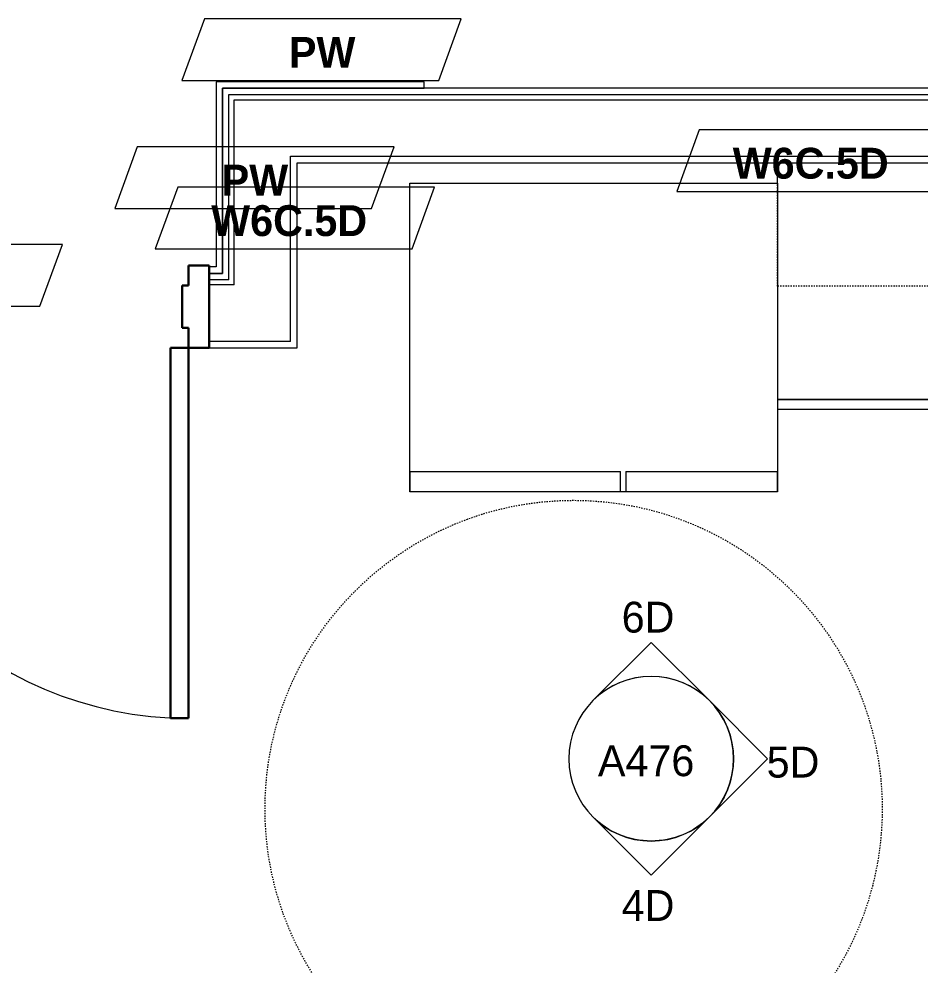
# Model space of a CAD drawing. Header units: inches. Extents: x -4010 to -1814, y 9846 to 12241.
# Drawn here: x -2768.6 to -2681, y 10295.4 to 10387.4 of the extents above; entities that cross this region are included whole.
import ezdxf

# ---------------------------------------------------------------- set-up
doc = ezdxf.new("R2010")
doc.units = ezdxf.units.IN
doc.header["$MEASUREMENT"] = 0
doc.linetypes.add('Dash', pattern=[0.25, 0.125, -0.125])
for name, color, linetype, lineweight in [('0-1', 7, 'Continuous', 5), ('0-3', 8, 'Continuous', 9), ('A-DOOR-1', 7, 'Continuous', 9), ('A-DOOR-2', 10, 'Continuous', 30), ('A-DOOR-FRAM-2', 10, 'Continuous', 30), ('A-GENM', 5, 'Continuous', 9), ('A-GENM-HDLN', 13, 'Dash', 9), ('A-WALL-2', 250, 'Continuous', 18), ('A-WALL-IDEN', 211, 'Continuous', 9), ('G-ANNO-SYMB-3', 111, 'Continuous', 9), ('I-WALL-3', 7, 'Continuous', 9), ('Q-CASE', 31, 'Continuous', 9), ('Q-CASE-HDLN', 31, 'Dash', 9), ('Q-SPCQ', 91, 'Continuous', 9)]:
    doc.layers.add(name, color=color, linetype=linetype, lineweight=lineweight)
doc.styles.add('Century Gothic', font='ufonts.com_century-gothic.ttf', dxfattribs={"height": 3})
doc.styles.add('Century Gothic_B_1', font='GOTHICB.TTF', dxfattribs={"height": 3})

# ---------------------------------------------------------------- blocks, each defined once
blk = doc.blocks.new('HOLLOW METAL - UNIT DOOR-2191977-UNIT PLANS - 2ND _ 3RD FLOOR')
at = {"layer": 'A-DOOR-1'}
blk.add_arc((18, -3.875), 36, 180, 270, dxfattribs=at)
at = {"layer": 'A-DOOR-2'}
for p, q in [((16.25, -3.875), (18, -3.875)), ((16.25, -39.875), (16.25, -3.875)), ((18, -3.875), (18, -39.875)), ((18, -39.875), (16.25, -39.875))]:
    blk.add_line(p, q, dxfattribs=at)
at = {"layer": 'A-DOOR-FRAM-2'}
for p, q in [((-20, 4.125), (-18, 4.125)), ((-20, -3.875), (-20, 4.125)), ((-18, 4.125), (-18, 2.1875)), ((18, 4.125), (20, 4.125)), ((18, 2.1875), (18, 4.125)), ((20, 4.125), (20, -3.875)), ((-18, 2.1875), (-17.375, 2.1875)), ((-17.375, 2.1875), (-17.375, -1.9375)), ((17.375, 2.1875), (18, 2.1875)), ((17.375, -1.9375), (17.375, 2.1875)), ((-18, -1.9375), (-18, -3.875)), ((-17.375, -1.9375), (-18, -1.9375)), ((18, -1.9375), (17.375, -1.9375)), ((18, -3.875), (18, -1.9375)), ((-18, -3.875), (-20, -3.875)), ((20, -3.875), (18, -3.875))]:
    blk.add_line(p, q, dxfattribs=at)
blk = doc.blocks.new('CTR - 1st Phase - Common Walls_rvt-1-UNIT PLANS - 2ND _ 3RD FLOOR')
at = {"layer": 'A-WALL-2'}
for p, q in [((-2748.236, 10380.039), (-2747.736, 10380.039)), ((-2748.236, 10362.039), (-2748.236, 10380.039)), ((-2747.736, 10380.039), (-2741.611, 10380.039)), ((-2741.611, 10380.039), (-2642.249, 10380.039)), ((-2747.736, 10379.539), (-2742.236, 10379.539)), ((-2747.736, 10361.539), (-2747.736, 10379.539)), ((-2742.236, 10379.539), (-2741.611, 10379.539)), ((-2741.611, 10379.539), (-2642.249, 10379.539)), ((-2742.236, 10374.039), (-2741.611, 10374.039)), ((-2742.236, 10356.039), (-2742.236, 10374.039)), ((-2741.611, 10374.039), (-2642.249, 10374.039)), ((-2748.861, 10362.039), (-2750.149, 10362.039)), ((-2748.861, 10361.539), (-2750.149, 10361.539)), ((-2748.236, 10362.039), (-2748.861, 10362.039)), ((-2748.236, 10361.539), (-2748.861, 10361.539)), ((-2747.736, 10361.539), (-2748.236, 10361.539)), ((-2748.861, 10356.039), (-2750.149, 10356.039)), ((-2747.736, 10356.039), (-2748.861, 10356.039)), ((-2742.236, 10356.039), (-2747.736, 10356.039))]:
    blk.add_line(p, q, dxfattribs=at)
at = {"layer": 'I-WALL-3'}
for p, q in [((-2749.486, 10381.289), (-2749.486, 10363.289)), ((-2748.861, 10381.289), (-2749.486, 10381.289)), ((-2729.268, 10381.289), (-2748.861, 10381.289)), ((-2729.268, 10380.664), (-2729.268, 10381.289)), ((-2748.861, 10380.664), (-2748.861, 10362.664)), ((-2748.236, 10380.664), (-2748.861, 10380.664)), ((-2748.861, 10380.664), (-2729.268, 10380.664)), ((-2748.861, 10362.664), (-2748.861, 10380.664)), ((-2741.611, 10380.664), (-2748.236, 10380.664)), ((-2642.249, 10380.664), (-2741.611, 10380.664)), ((-2741.611, 10373.414), (-2642.249, 10373.414)), ((-2741.611, 10355.414), (-2741.611, 10373.414)), ((-2749.486, 10363.289), (-2750.149, 10363.289)), ((-2748.861, 10362.664), (-2750.149, 10362.664)), ((-2750.149, 10362.664), (-2749.486, 10362.664)), ((-2749.486, 10362.664), (-2748.861, 10362.664)), ((-2750.149, 10355.414), (-2748.861, 10355.414)), ((-2748.861, 10355.414), (-2742.236, 10355.414)), ((-2742.236, 10355.414), (-2741.611, 10355.414))]:
    blk.add_line(p, q, dxfattribs=at)
at = {"layer": '0-3'}
blk.add_blockref('HOLLOW METAL - UNIT DOOR-2191977-UNIT PLANS - 2ND _ 3RD FLOOR', (-2770.149, 10359.289), dxfattribs=at)
blk = doc.blocks.new('ADA Clearances - 5ft Circle-3255450-UNIT PLANS - 2ND _ 3RD FLOOR')
at = {"layer": 'A-GENM-HDLN'}
blk.add_circle((0, 0), 30, dxfattribs=at)
blk = doc.blocks.new('OD_CW_Upper Cabinet - OD_CW_Upper Cabinet-3876543-UNIT PLANS - 2ND _ 3RD FLOOR')
at = {"layer": 'Q-CASE-HDLN'}
for p, q in [((0.738, -24), (0.738, -12)), ((0.738, -12), (41.638, -12)), ((41.638, -12), (41.638, -24)), ((41.638, -24), (0.738, -24))]:
    blk.add_line(p, q, dxfattribs=at)
blk = doc.blocks.new('OD_CW_Base Cabinet - OD_CW_Base Cabinet-3876544-UNIT PLANS - 2ND _ 3RD FLOOR')
at = {"layer": 'Q-CASE'}
for p, q in [((0.975, 0), (53.638, 0)), ((0.975, 0), (53.638, 0)), ((53.638, -1), (0.975, -1)), ((0.975, -1), (53.638, -1)), ((53.638, -22), (53.638, -24)), ((53.638, -22), (53.638, -24))]:
    blk.add_line(p, q, dxfattribs=at)
blk = doc.blocks.new('Refrigerator_-_Side-by-Side_6047 - 36_ X 30_-1372843-UNIT PLANS - 2ND _ 3RD FLOOR')
at = {"layer": 'Q-SPCQ'}
for p, q in [((-17.875, 15.578), (17.875, 15.578)), ((-17.875, -14.422), (-17.875, 15.578)), ((-17.875, 15.578), (-3.125, 15.578)), ((-17.875, 15.578), (-17.875, 13.578)), ((-3.125, 13.578), (-3.125, 15.578)), ((-2.625, 15.578), (17.875, 15.578)), ((-2.625, 15.578), (-2.625, 13.578)), ((17.875, 15.578), (17.875, -14.422)), ((17.875, 13.578), (17.875, 15.578)), ((-3.125, 13.578), (-17.875, 13.578)), ((17.875, 13.578), (-2.625, 13.578)), ((17.875, -14.422), (-17.875, -14.422))]:
    blk.add_line(p, q, dxfattribs=at)
blk = doc.blocks.new('Elevation - Filled Arrow-152140-UNIT PLANS - 2ND _ 3RD FLOOR')
at = {"layer": 'G-ANNO-SYMB-3'}
for start, end in [(360, 180), (180, 360)]:
    blk.add_arc((0, 0), 0.25, start, end, dxfattribs=at)
blk = doc.blocks.new('Elevation - Filled Arrow-151867-UNIT PLANS - 2ND _ 3RD FLOOR')
at = {"layer": 'G-ANNO-SYMB-3'}
for p, q in [((0, 0.3536), (-0.1768, 0.1768)), ((0.1768, 0.1768), (0, 0.3536))]:
    blk.add_line(p, q, dxfattribs=at)
blk.add_arc((0, 0), 0.25, 45, 135, dxfattribs=at)
blk = doc.blocks.new('Wall Tag - Arch Wall-3956453-UNIT PLANS - 2ND _ 3RD FLOOR')
at = {"layer": 'A-WALL-IDEN'}
for p, q in [((-0.3561, 0.0937), (-0.4244, -0.0937)), ((0.4244, 0.0937), (-0.3561, 0.0937)), ((0.3561, -0.0937), (0.4244, 0.0937)), ((-0.4244, -0.0937), (0.3561, -0.0937))]:
    blk.add_line(p, q, dxfattribs=at)

msp = doc.modelspace()

# ---------------------------------------------------------------- block references
at = {"layer": '0-1'}
msp.add_blockref('CTR - 1st Phase - Common Walls_rvt-1-UNIT PLANS - 2ND _ 3RD FLOOR', (0, 0), dxfattribs=at)
at = {"layer": 'A-GENM'}
msp.add_blockref('ADA Clearances - 5ft Circle-3255450-UNIT PLANS - 2ND _ 3RD FLOOR', (-2714.72374, 10310.6019), dxfattribs=at)
at = {"layer": 'A-WALL-IDEN', "xscale": 31.99999999999999, "yscale": 31.99999999999999, "zscale": 31.99999999999999}
for p in [(-2739.22072, 10384.39491), (-2691.11749, 10373.62138), (-2745.75572, 10371.9769), (-2741.81822, 10368.0394), (-2778.00499, 10362.45741)]:
    msp.add_blockref('Wall Tag - Arch Wall-3956453-UNIT PLANS - 2ND _ 3RD FLOOR', p, dxfattribs=at)
at = {"layer": 'G-ANNO-SYMB-3', "xscale": 31.99999999999999, "yscale": 31.99999999999999, "zscale": 31.99999999999999}
for name in ['Elevation - Filled Arrow-151867-UNIT PLANS - 2ND _ 3RD FLOOR', 'Elevation - Filled Arrow-152140-UNIT PLANS - 2ND _ 3RD FLOOR']:
    msp.add_blockref(name, (-2707.18279, 10315.47892), dxfattribs=at)
at = {"layer": 'G-ANNO-SYMB-3', "extrusion": (0, 0, -1), "xscale": 31.99999999999999, "yscale": 31.99999999999999, "zscale": 31.99999999999999}
for rotation in [89.99999999999991, 180]:
    msp.add_blockref('Elevation - Filled Arrow-151867-UNIT PLANS - 2ND _ 3RD FLOOR', (2707.18279, 10315.47892), dxfattribs=dict(at, rotation=rotation))
at = {"layer": 'Q-CASE', "rotation": 180}
for name, p in [('OD_CW_Upper Cabinet - OD_CW_Upper Cabinet-3876543-UNIT PLANS - 2ND _ 3RD FLOOR', (-2653.27353, 10349.4144)), ('OD_CW_Base Cabinet - OD_CW_Base Cabinet-3876544-UNIT PLANS - 2ND _ 3RD FLOOR', (-2641.27353, 10349.4144))]:
    msp.add_blockref(name, p, dxfattribs=at)
at = {"layer": 'Q-SPCQ', "rotation": 180}
msp.add_blockref('Refrigerator_-_Side-by-Side_6047 - 36_ X 30_-1372843-UNIT PLANS - 2ND _ 3RD FLOOR', (-2712.78624, 10356.99219), dxfattribs=at)

# ---------------------------------------------------------------- texts
at = {"layer": 'A-WALL-IDEN', "char_height": 3, "attachment_point": 1, "style": 'Century Gothic_B_1'}
for s, insert, width in [('PW', (-2742.39885, 10385.64245), 7.575), ('W6C.5D', (-2699.25309, 10374.86891), 19.594), ('PW', (-2748.93385, 10373.22443), 7.575), ('W6C.5D', (-2749.95383, 10369.28693), 19.594)]:
    msp.add_mtext(s, dxfattribs=dict(at, insert=insert, width=width))
at = {"layer": 'G-ANNO-SYMB-3', "char_height": 3, "attachment_point": 1, "style": 'Century Gothic'}
for s, insert, width in [('6D', (-2710.05068, 10330.74428), 6.666), ('A476', (-2712.35873, 10316.78535), 12.221), ('5D', (-2695.95733, 10316.65093), 6.666), ('4D', (-2710.05068, 10302.71226), 6.666)]:
    msp.add_mtext(s, dxfattribs=dict(at, insert=insert, width=width))

doc.saveas('drawing.dxf')
